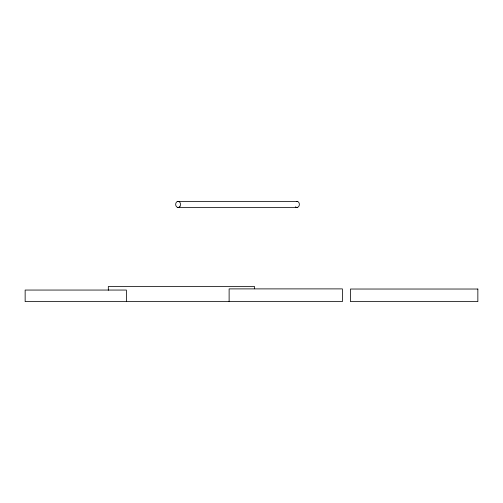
<?xml version="1.0" encoding="UTF-8"?>
<svg xmlns="http://www.w3.org/2000/svg" width="503" height="503" viewBox="0 0 503 503"><rect width="100%" height="100%" fill="white"/><g stroke="black" fill="none" stroke-linecap="round" stroke-linejoin="round"><path stroke-width="0.75" d="M177.773 201.376L297.254 201.376M177.773 207.437L297.254 207.437M254.543 288.766L254.543 286.496L108.321 286.496L108.321 290.281M229.123 301.624L229.123 288.892L342.38 288.892L342.38 301.624L25.15 301.624L25.15 290.055L126.379 290.055L126.379 301.624M296.625 201.376A3.056 2.427 -90 0 1 299.285 205.199A3.056 2.427 -90 0 1 295.462 206.827M477.85 289.03L350.453 289.03L350.453 301.624L477.85 301.624L477.85 289.03M180.011 206.268A3.056 2.427 -90 0 0 178.408 201.376A3.056 2.427 -90 0 0 175.849 205.576A3.056 2.427 -90 0 0 180.011 206.268"/></g></svg>
